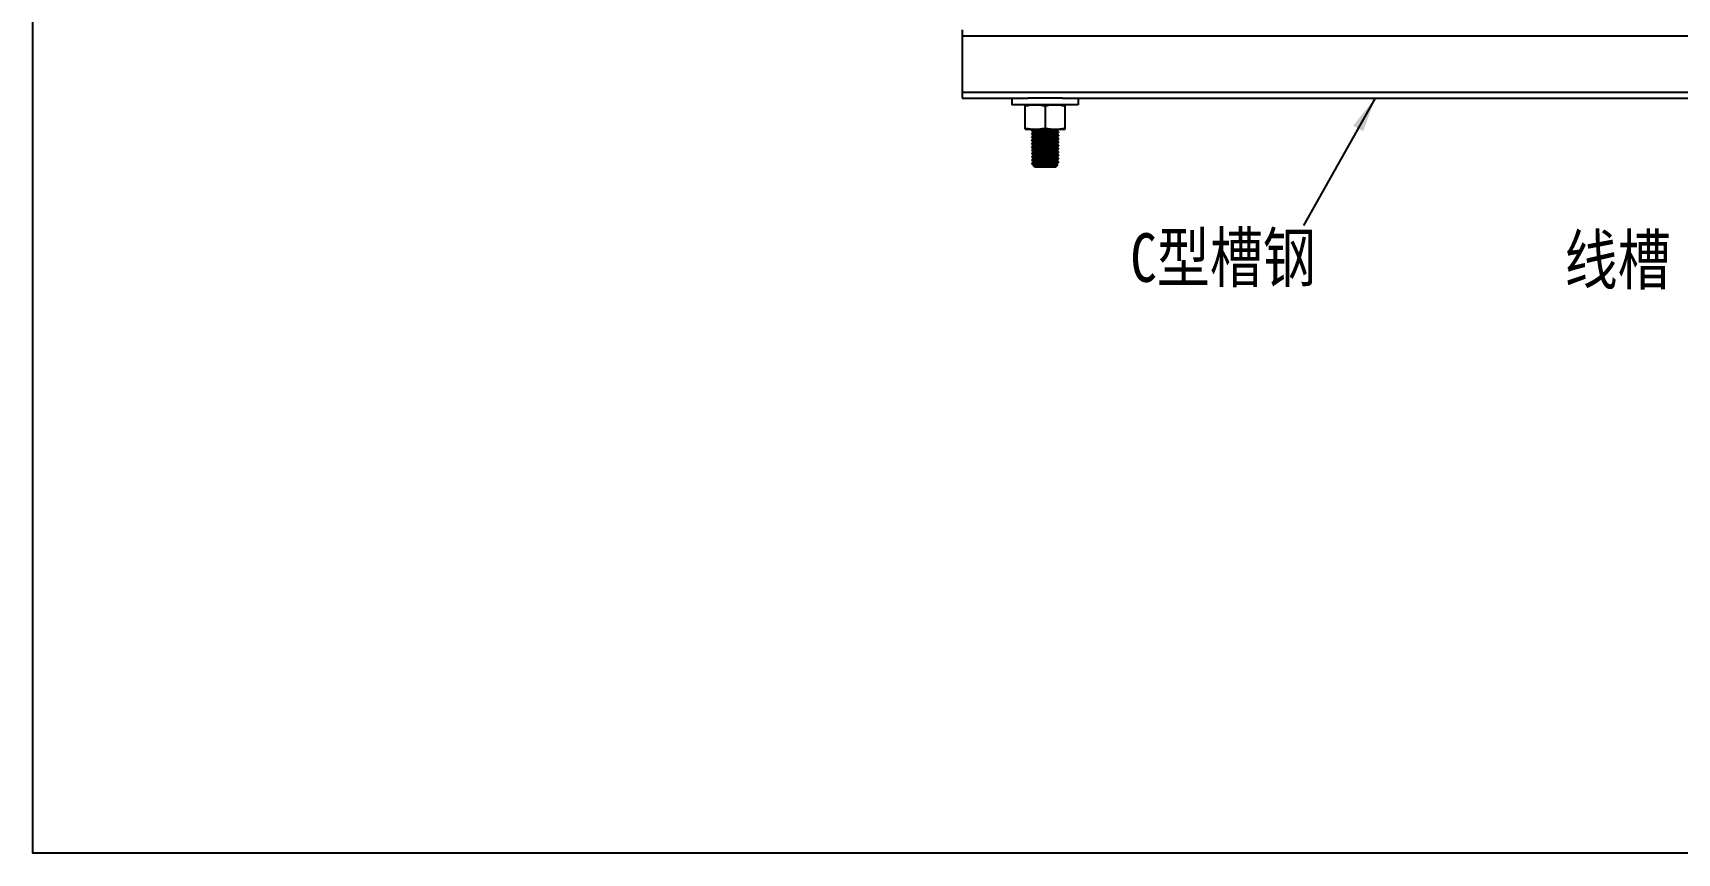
# Model space of a CAD drawing. Extents: x -1396510 to 1250330, y -1892470 to 1623980.
# Drawn here: x -1163304 to -1158589, y -65907 to -63555 of the extents above; entities that cross this region are included whole.
import ezdxf

# ---------------------------------------------------------------- set-up
doc = ezdxf.new("R2010")
doc.units = 0
doc.header["$LTSCALE"] = 1000
doc.header["$MEASUREMENT"] = 0
doc.styles.get("Standard").update_dxf_attribs({"font": 'gbenor.shx', "bigfont": 'gbcbig.shx'})
doc.dimstyles.get("Standard").update_dxf_attribs({"dimscale": 100, "dimtxt": 3.5, "dimasz": 1, "dimexe": 2.5, "dimexo": 3, "dimgap": 1.5, "dimtad": 1, "dimdec": 0, "dimzin": 0, "dimdsep": 46, "dimtxsty": 'Standard', "dimblk": 'ARCHTICK', "dimcen": 0.09, "dimadec": 0, "dimazin": 0, "dimtfac": 1, "dimtdec": 0, "dimtix": 1, "dimtmove": 2, "dimatfit": 3, "dimfxl": 0, "dimtolj": 1, "dimtzin": 0, "dimarcsym": 0})

# ---------------------------------------------------------------- blocks, each defined once
blk = doc.blocks.new('_ArchTick')
at = {"color": 0, "linetype": 'ByBlock', "const_width": 0.4}
blk.add_lwpolyline([(-0.5, -0.5), (0.5, 0.5)], dxfattribs=at)

msp = doc.modelspace()

# ---------------------------------------------------------------- linework, layer by layer
at = {"linetype": 'Continuous'}
for p, q in [((-1160639.8, -63546.5), (-1160639.8, -63741.6)), ((-1160639.8, -63563.1), (-1156356, -63563.1)), ((-1160639.8, -63725), (-1156356, -63725)), ((-1160639.8, -63741.6), (-1160451.7, -63741.6)), ((-1160497, -63741.6), (-1160497, -63760.7)), ((-1160351.8, -63741.6), (-1160451.7, -63741.6)), ((-1160351.8, -63741.6), (-1156643.9, -63741.6)), ((-1160306.6, -63741.6), (-1160306.6, -63760.7)), ((-1160306.6, -63760.7), (-1160497, -63760.7)), ((-1160458.9, -63831.1), (-1160458.9, -63760.7)), ((-1160401.8, -63763.9), (-1160401.8, -63827.9)), ((-1160344.6, -63831.1), (-1160344.6, -63760.7)), ((-1160458.9, -63831.1), (-1160344.6, -63831.1)), ((-1160434.6, -63831), (-1160439.8, -63834)), ((-1160439.8, -63834), (-1160439.8, -63834.1)), ((-1160439.8, -63834.1), (-1160439.8, -63835.3)), ((-1160439.8, -63835.4), (-1160439.8, -63835.3)), ((-1160439.8, -63835.4), (-1160434.6, -63838.4)), ((-1160434.6, -63840.5), (-1160439.8, -63843.5)), ((-1160434.7, -63838.3), (-1160434.7, -63840.6)), ((-1160368.9, -63833.6), (-1160364.6, -63831.1)), ((-1160363.8, -63838.7), (-1160368.9, -63835.8)), ((-1160368.9, -63843.1), (-1160363.8, -63840.1)), ((-1160368.8, -63835.9), (-1160368.8, -63833.5)), ((-1160363.8, -63838.7), (-1160363.7, -63838.9)), ((-1160363.8, -63840.1), (-1160363.7, -63840)), ((-1160363.7, -63838.9), (-1160363.7, -63840)), ((-1160439.8, -63843.5), (-1160439.8, -63843.6)), ((-1160439.8, -63843.6), (-1160439.8, -63844.8)), ((-1160439.8, -63844.9), (-1160439.8, -63844.8)), ((-1160439.8, -63844.9), (-1160434.6, -63847.9)), ((-1160434.6, -63850), (-1160439.8, -63853)), ((-1160439.8, -63853), (-1160439.8, -63853.1)), ((-1160439.8, -63853.1), (-1160439.8, -63854.3)), ((-1160439.8, -63854.4), (-1160439.8, -63854.3)), ((-1160439.8, -63854.4), (-1160434.6, -63857.4)), ((-1160434.6, -63859.6), (-1160439.8, -63862.5)), ((-1160439.8, -63862.5), (-1160439.8, -63862.6)), ((-1160439.8, -63862.6), (-1160439.8, -63863.8)), ((-1160439.8, -63863.9), (-1160439.8, -63863.8)), ((-1160439.8, -63863.9), (-1160434.6, -63866.9)), ((-1160434.6, -63869.1), (-1160439.8, -63872.1)), ((-1160439.8, -63872.1), (-1160439.8, -63872.2)), ((-1160439.8, -63872.2), (-1160439.8, -63873.4)), ((-1160439.8, -63873.5), (-1160439.8, -63873.4)), ((-1160439.8, -63873.5), (-1160434.6, -63876.5)), ((-1160434.6, -63878.6), (-1160439.8, -63881.6)), ((-1160439.8, -63881.6), (-1160439.8, -63881.7)), ((-1160439.8, -63881.7), (-1160439.8, -63882.9)), ((-1160439.8, -63883), (-1160439.8, -63882.9)), ((-1160439.8, -63883), (-1160434.6, -63886)), ((-1160434.6, -63888.1), (-1160439.8, -63891.1)), ((-1160434.7, -63847.8), (-1160434.7, -63850.2)), ((-1160434.7, -63853.5), (-1160434.4, -63853.5)), ((-1160434.7, -63857.3), (-1160434.7, -63859.7)), ((-1160434.7, -63866.8), (-1160434.7, -63869.2)), ((-1160434.7, -63876.3), (-1160434.7, -63878.7)), ((-1160434.7, -63885.9), (-1160434.7, -63888.2)), ((-1160434.4, -63869), (-1160434.6, -63869.1)), ((-1160368.9, -63843.1), (-1160369.1, -63843.2)), ((-1160368.9, -63881.2), (-1160369.1, -63881.3)), ((-1160363.8, -63848.3), (-1160368.9, -63845.3)), ((-1160368.9, -63852.7), (-1160363.8, -63849.7)), ((-1160363.8, -63857.8), (-1160368.9, -63854.8)), ((-1160368.9, -63862.2), (-1160363.8, -63859.2)), ((-1160363.8, -63867.3), (-1160368.9, -63864.3)), ((-1160368.9, -63871.7), (-1160363.8, -63868.7)), ((-1160363.8, -63876.8), (-1160368.9, -63873.8)), ((-1160368.9, -63881.2), (-1160363.8, -63878.2)), ((-1160363.8, -63886.3), (-1160368.9, -63883.4)), ((-1160368.9, -63890.7), (-1160363.8, -63887.7)), ((-1160368.8, -63845.4), (-1160368.8, -63843)), ((-1160368.8, -63854.9), (-1160368.8, -63852.5)), ((-1160368.8, -63864.4), (-1160368.8, -63862.1)), ((-1160368.8, -63874), (-1160368.8, -63871.6)), ((-1160368.8, -63883.5), (-1160368.8, -63881.1)), ((-1160363.8, -63848.3), (-1160363.7, -63848.4)), ((-1160363.8, -63849.7), (-1160363.7, -63849.6)), ((-1160363.8, -63857.8), (-1160363.7, -63857.9)), ((-1160363.8, -63859.2), (-1160363.7, -63859.1)), ((-1160363.8, -63867.3), (-1160363.7, -63867.4)), ((-1160363.8, -63868.7), (-1160363.7, -63868.6)), ((-1160363.8, -63876.8), (-1160363.7, -63876.9)), ((-1160363.8, -63878.2), (-1160363.7, -63878.1)), ((-1160363.8, -63886.3), (-1160363.7, -63886.4)), ((-1160363.8, -63887.7), (-1160363.7, -63887.6)), ((-1160363.7, -63848.4), (-1160363.7, -63849.6)), ((-1160363.7, -63857.9), (-1160363.7, -63859.1)), ((-1160363.7, -63867.4), (-1160363.7, -63868.6)), ((-1160363.7, -63876.9), (-1160363.7, -63878.1)), ((-1160363.7, -63886.4), (-1160363.7, -63887.6)), ((-1160439.8, -63891.1), (-1160439.8, -63891.2)), ((-1160439.8, -63891.2), (-1160439.8, -63892.4)), ((-1160439.8, -63892.5), (-1160439.8, -63892.4)), ((-1160439.8, -63892.5), (-1160434.6, -63895.5)), ((-1160434.6, -63897.6), (-1160439.8, -63900.6)), ((-1160439.8, -63900.6), (-1160439.8, -63900.7)), ((-1160439.8, -63900.7), (-1160439.8, -63901.9)), ((-1160439.8, -63902), (-1160439.8, -63901.9)), ((-1160439.8, -63902), (-1160434.6, -63905)), ((-1160434.6, -63907.2), (-1160439.8, -63910.1)), ((-1160439.8, -63910.1), (-1160439.8, -63910.2)), ((-1160439.8, -63910.2), (-1160439.8, -63911.4)), ((-1160439.8, -63911.5), (-1160439.8, -63911.4)), ((-1160439.8, -63911.5), (-1160434.6, -63914.5)), ((-1160434.6, -63916.7), (-1160439.8, -63919.7)), ((-1160439.8, -63919.7), (-1160439.8, -63919.8)), ((-1160439.8, -63919.8), (-1160439.8, -63921)), ((-1160439.8, -63921.1), (-1160439.8, -63921)), ((-1160439.8, -63921.1), (-1160434.6, -63924.1)), ((-1160434.6, -63926.2), (-1160439.8, -63929.2)), ((-1160439.8, -63929.3), (-1160439.8, -63929.2)), ((-1160439.8, -63929.3), (-1160439.8, -63930.5)), ((-1160439.8, -63930.6), (-1160439.8, -63930.5)), ((-1160439.8, -63930.6), (-1160434.6, -63933.6)), ((-1160434.3, -63935.9), (-1160434.8, -63936)), ((-1160434.7, -63891.6), (-1160434.4, -63891.6)), ((-1160434.7, -63895.4), (-1160434.7, -63897.8)), ((-1160434.7, -63904.9), (-1160434.7, -63907.3)), ((-1160434.7, -63914.4), (-1160434.7, -63916.8)), ((-1160434.7, -63923.9), (-1160434.7, -63926.3)), ((-1160434.7, -63933.5), (-1160434.7, -63935.8)), ((-1160434.4, -63907.1), (-1160434.6, -63907.2)), ((-1160372, -63939.9), (-1160365.3, -63933.1)), ((-1160368.9, -63919.3), (-1160369.1, -63919.4)), ((-1160363.8, -63895.9), (-1160368.9, -63892.9)), ((-1160368.9, -63900.3), (-1160363.8, -63897.3)), ((-1160363.8, -63905.4), (-1160368.9, -63902.4)), ((-1160368.9, -63909.8), (-1160363.8, -63906.8)), ((-1160363.8, -63914.9), (-1160368.9, -63911.9)), ((-1160368.9, -63919.3), (-1160363.8, -63916.3)), ((-1160363.8, -63924.4), (-1160368.9, -63921.4)), ((-1160368.9, -63928.8), (-1160363.8, -63925.8)), ((-1160365.3, -63933.1), (-1160368.9, -63931)), ((-1160368.8, -63893), (-1160368.8, -63890.6)), ((-1160368.8, -63902.5), (-1160368.8, -63900.1)), ((-1160368.8, -63912), (-1160368.8, -63909.7)), ((-1160368.8, -63921.6), (-1160368.8, -63919.2)), ((-1160368.8, -63931.1), (-1160368.8, -63928.7)), ((-1160365.3, -63933.1), (-1160365.3, -63933.1)), ((-1160364, -63924.7), (-1160363.9, -63924.7)), ((-1160363.8, -63895.9), (-1160363.7, -63896)), ((-1160363.8, -63897.3), (-1160363.7, -63897.2)), ((-1160363.8, -63905.4), (-1160363.7, -63905.5)), ((-1160363.8, -63906.8), (-1160363.7, -63906.7)), ((-1160363.8, -63914.9), (-1160363.7, -63915)), ((-1160363.8, -63916.3), (-1160363.7, -63916.2)), ((-1160363.7, -63924.5), (-1160363.8, -63924.4)), ((-1160363.7, -63925.7), (-1160363.8, -63925.8)), ((-1160363.7, -63896), (-1160363.7, -63897.2)), ((-1160363.7, -63905.5), (-1160363.7, -63906.7)), ((-1160363.7, -63915), (-1160363.7, -63916.2)), ((-1160363.7, -63924.5), (-1160363.7, -63925.7)), ((-1160431.5, -63939.9), (-1160435.2, -63936.1)), ((-1160435.2, -63936.1), (-1160435.2, -63936.1)), ((-1160372, -63939.9), (-1160431.5, -63939.9))]:
    msp.add_line(p, q, dxfattribs=at)
msp.add_lwpolyline([(-1153588.7, -56752.5), (-1153588.7, -65906.6), (-1163304.5, -65906.6), (-1163304.5, -56752.5)])
for centre, radius, start, end in [((-1160426.5, -63939.4), 105.2, 94.4523, 95.4224), ((-1160576.3, -59377.2), 4457.9, 272.2444, 272.4316), ((-1160377.3, -63731.7), 108.2, 274.4571, 275.3372), ((-1160373.7, -63762.5), 69, 275.3671, 275.9188), ((-1160426.5, -63967.2), 104.4, 94.4466, 95.4488), ((-1160426.5, -63977.5), 105.2, 94.4523, 95.4224), ((-1160426.3, -63951.4), 107.7, 94.4567, 95.35), ((-1160426.3, -63989.5), 107.7, 94.4567, 95.35), ((-1160432.9, -63854.8), 5.11, 103.4604, 104.3304), ((-1160432.9, -63892.9), 5.11, 103.4604, 104.3304), ((-1160369.9, -63841.1), 2.2, 287.9093, 289.044), ((-1160369.9, -63879.2), 2.2, 287.9093, 289.044), ((-1160377.2, -63742.7), 106.8, 274.4562, 275.3759), ((-1160377.5, -63748.4), 110.6, 274.4593, 275.2731), ((-1160377.3, -63760.6), 108, 274.4571, 275.3429), ((-1160377.3, -63769.8), 108.2, 274.4571, 275.3372), ((-1160377.2, -63780.8), 106.8, 274.4562, 275.3759), ((-1160426.5, -64005.2), 104.4, 94.4466, 95.4488), ((-1160426.5, -64015.5), 105.2, 94.4523, 95.4224), ((-1160426.3, -64027.6), 107.7, 94.4567, 95.35), ((-1160432.9, -63931), 5.11, 103.4604, 104.3304), ((-1160369.9, -63917.3), 2.2, 287.9093, 289.044), ((-1160379.4, -63792.6), 133.1, 274.4532, 274.7602), ((-1160379.1, -63797), 129.9, 274.4685, 274.8141), ((-1160377.5, -63786.5), 110.6, 274.4593, 275.2731), ((-1160377.3, -63798.6), 108, 274.4571, 275.3429), ((-1160377.3, -63807.9), 108.2, 274.4571, 275.3372)]:
    msp.add_arc(centre, radius, start, end, dxfattribs=at)
for points, knots in [([(-1160458.9, -63763.9), (-1160454.2, -63762.9), (-1160444.7, -63761.3), (-1160435.1, -63760.7), (-1160430.3, -63760.7)], [0, 0, 0, 0, 0.500766, 1, 1, 1, 1]), ([(-1160430.3, -63760.7), (-1160425.5, -63760.7), (-1160415.9, -63761.3), (-1160406.5, -63762.9), (-1160401.8, -63763.9)], [0, 0, 0, 0, 0.499234, 1, 1, 1, 1]), ([(-1160401.8, -63763.9), (-1160397.1, -63762.9), (-1160387.6, -63761.3), (-1160378, -63760.7), (-1160373.2, -63760.7)], [0, 0, 0, 0, 0.500766, 1, 1, 1, 1]), ([(-1160373.2, -63760.7), (-1160368.4, -63760.7), (-1160358.8, -63761.3), (-1160349.3, -63762.9), (-1160344.6, -63763.9)], [0, 0, 0, 0, 0.499234, 1, 1, 1, 1]), ([(-1160458.9, -63827.9), (-1160454.2, -63828.9), (-1160444.7, -63830.5), (-1160435.1, -63831.1), (-1160430.3, -63831.1)], [0, 0, 0, 0, 0.500766, 1, 1, 1, 1]), ([(-1160436.4, -63833.4), (-1160436.9, -63833.5), (-1160438, -63833.6), (-1160439.2, -63833.6), (-1160439.8, -63834)], [0, 0, 0, 0, 0.378482, 1, 1, 1, 1]), ([(-1160439.8, -63835.3), (-1160439.8, -63835.2), (-1160439.7, -63835.1), (-1160439.6, -63835.1), (-1160439.5, -63835.1)], [0, 0, 0, 0, 0.318595, 1, 1, 1, 1]), ([(-1160439.5, -63835.1), (-1160439.3, -63835), (-1160438.3, -63834.8), (-1160437.3, -63834.7), (-1160436.4, -63834.6)], [0, 0, 0, 0, 0.160696, 1, 1, 1, 1]), ([(-1160401.8, -63831.7), (-1160405.3, -63831.9), (-1160416.9, -63832.3), (-1160428.5, -63832.7), (-1160436.4, -63833.4)], [0, 0, 0, 0, 0.309919, 1, 1, 1, 1]), ([(-1160401.8, -63841.2), (-1160405.3, -63841.4), (-1160416.9, -63841.9), (-1160428.5, -63842.2), (-1160436.4, -63843)], [0, 0, 0, 0, 0.309586, 1, 1, 1, 1]), ([(-1160369.5, -63833.8), (-1160370.9, -63834.1), (-1160375.2, -63834.4), (-1160383, -63835), (-1160393.3, -63835.5), (-1160404.8, -63836), (-1160415.9, -63836.5), (-1160424.2, -63837), (-1160429.4, -63837.4), (-1160432.3, -63837.6), (-1160433.6, -63837.9), (-1160434.7, -63838), (-1160434.7, -63838.3)], [0, 0, 0, 0, 0.068576, 0.194029, 0.359725, 0.543506, 0.720761, 0.867753, 0.923531, 0.964877, 0.99049, 1, 1, 1, 1]), ([(-1160434.6, -63834.5), (-1160432.6, -63834.3), (-1160421.7, -63833.7), (-1160410.7, -63833.3), (-1160401.8, -63832.9)], [0, 0, 0, 0, 0.184493, 1, 1, 1, 1]), ([(-1160434.3, -63840.4), (-1160434.4, -63840.4), (-1160434.5, -63840.5), (-1160434.5, -63840.5), (-1160434.6, -63840.5)], [0, 0, 0, 0, 0.569522, 1, 1, 1, 1]), ([(-1160368.8, -63835.9), (-1160368.8, -63836.1), (-1160370, -63836.2), (-1160371.3, -63836.5), (-1160374.2, -63836.8), (-1160379.6, -63837.2), (-1160388.1, -63837.6), (-1160399.3, -63838.1), (-1160410.9, -63838.7), (-1160421.3, -63839.2), (-1160428.9, -63839.8), (-1160433, -63840), (-1160434.3, -63840.4)], [0, 0, 0, 0, 0.009703, 0.035887, 0.07813, 0.135078, 0.284815, 0.464601, 0.649729, 0.81476, 0.937049, 1, 1, 1, 1]), ([(-1160430.3, -63831.1), (-1160425.5, -63831.1), (-1160415.9, -63830.5), (-1160406.5, -63828.9), (-1160401.8, -63827.9)], [0, 0, 0, 0, 0.499234, 1, 1, 1, 1]), ([(-1160401.8, -63827.9), (-1160397.1, -63828.9), (-1160387.6, -63830.5), (-1160378, -63831.1), (-1160373.2, -63831.1)], [0, 0, 0, 0, 0.500766, 1, 1, 1, 1]), ([(-1160401.8, -63832.9), (-1160399.1, -63832.8), (-1160389.5, -63832.4), (-1160380, -63832), (-1160373.1, -63831.6)], [0, 0, 0, 0, 0.280726, 1, 1, 1, 1]), ([(-1160368.9, -63839.7), (-1160370.9, -63839.8), (-1160381.9, -63840.5), (-1160392.8, -63840.9), (-1160401.8, -63841.2)], [0, 0, 0, 0, 0.184553, 1, 1, 1, 1]), ([(-1160401.8, -63842.4), (-1160398.2, -63842.3), (-1160386.7, -63841.8), (-1160375.1, -63841.4), (-1160367.2, -63840.7)], [0, 0, 0, 0, 0.309073, 1, 1, 1, 1]), ([(-1160373.2, -63831.1), (-1160368.4, -63831.1), (-1160358.8, -63830.5), (-1160349.3, -63828.9), (-1160344.6, -63827.9)], [0, 0, 0, 0, 0.499234, 1, 1, 1, 1]), ([(-1160373.1, -63831.6), (-1160372.5, -63831.6), (-1160370.6, -63831.5), (-1160368.6, -63831.3), (-1160367.3, -63831.2)], [0, 0, 0, 0, 0.289844, 1, 1, 1, 1]), ([(-1160368.9, -63833.6), (-1160369, -63833.7), (-1160369.2, -63833.7), (-1160369.4, -63833.8), (-1160369.5, -63833.8)], [0, 0, 0, 0, 0.406881, 1, 1, 1, 1]), ([(-1160364.1, -63839.1), (-1160364.3, -63839.1), (-1160365.3, -63839.3), (-1160366.4, -63839.4), (-1160367.3, -63839.5)], [0, 0, 0, 0, 0.163341, 1, 1, 1, 1]), ([(-1160367.2, -63840.7), (-1160366.8, -63840.7), (-1160365.6, -63840.5), (-1160364.4, -63840.5), (-1160363.8, -63840.1)], [0, 0, 0, 0, 0.379133, 1, 1, 1, 1]), ([(-1160363.7, -63838.9), (-1160363.7, -63838.9), (-1160363.9, -63839), (-1160364, -63839.1), (-1160364.1, -63839.1)], [0, 0, 0, 0, 0.314295, 1, 1, 1, 1]), ([(-1160436.4, -63843), (-1160436.8, -63843), (-1160437.9, -63843.2), (-1160439.1, -63843.2), (-1160439.8, -63843.5)], [0, 0, 0, 0, 0.378727, 1, 1, 1, 1]), ([(-1160439.8, -63844.8), (-1160439.8, -63844.7), (-1160439.7, -63844.6), (-1160439.5, -63844.6), (-1160439.4, -63844.6)], [0, 0, 0, 0, 0.315177, 1, 1, 1, 1]), ([(-1160436.3, -63852.5), (-1160436.7, -63852.5), (-1160437.9, -63852.7), (-1160439.1, -63852.7), (-1160439.8, -63853)], [0, 0, 0, 0, 0.379378, 1, 1, 1, 1]), ([(-1160439.8, -63854.3), (-1160439.8, -63854.3), (-1160439.4, -63854), (-1160438.9, -63854), (-1160438.5, -63853.9)], [0, 0, 0, 0, 0.092798, 1, 1, 1, 1]), ([(-1160434.6, -63861.8), (-1160435.8, -63861.9), (-1160437.5, -63862.2), (-1160439.3, -63862.3), (-1160439.8, -63862.5)], [0, 0, 0, 0, 0.683777, 1, 1, 1, 1]), ([(-1160439.8, -63863.8), (-1160439.8, -63863.8), (-1160439.7, -63863.7), (-1160439.6, -63863.7), (-1160439.5, -63863.6)], [0, 0, 0, 0, 0.319044, 1, 1, 1, 1]), ([(-1160436.4, -63871.5), (-1160436.9, -63871.6), (-1160438, -63871.7), (-1160439.2, -63871.7), (-1160439.8, -63872.1)], [0, 0, 0, 0, 0.378482, 1, 1, 1, 1]), ([(-1160439.8, -63873.4), (-1160439.8, -63873.3), (-1160439.7, -63873.2), (-1160439.6, -63873.2), (-1160439.5, -63873.1)], [0, 0, 0, 0, 0.318595, 1, 1, 1, 1]), ([(-1160436.4, -63881), (-1160436.8, -63881.1), (-1160437.9, -63881.2), (-1160439.1, -63881.2), (-1160439.8, -63881.6)], [0, 0, 0, 0, 0.378727, 1, 1, 1, 1]), ([(-1160439.8, -63882.9), (-1160439.8, -63882.8), (-1160439.7, -63882.7), (-1160439.5, -63882.7), (-1160439.4, -63882.7)], [0, 0, 0, 0, 0.315177, 1, 1, 1, 1]), ([(-1160439.5, -63863.6), (-1160439.3, -63863.6), (-1160438.3, -63863.4), (-1160437.3, -63863.3), (-1160436.4, -63863.2)], [0, 0, 0, 0, 0.160861, 1, 1, 1, 1]), ([(-1160439.5, -63873.1), (-1160439.3, -63873.1), (-1160438.3, -63872.9), (-1160437.3, -63872.8), (-1160436.4, -63872.7)], [0, 0, 0, 0, 0.160696, 1, 1, 1, 1]), ([(-1160439.4, -63844.6), (-1160439.3, -63844.5), (-1160438.2, -63844.3), (-1160437.2, -63844.2), (-1160436.3, -63844.1)], [0, 0, 0, 0, 0.16229, 1, 1, 1, 1]), ([(-1160439.4, -63882.7), (-1160439.3, -63882.6), (-1160438.2, -63882.4), (-1160437.2, -63882.3), (-1160436.3, -63882.2)], [0, 0, 0, 0, 0.16229, 1, 1, 1, 1]), ([(-1160438.5, -63853.9), (-1160438.3, -63853.9), (-1160437, -63853.7), (-1160435.7, -63853.6), (-1160434.7, -63853.5)], [0, 0, 0, 0, 0.190958, 1, 1, 1, 1]), ([(-1160401.8, -63869.8), (-1160405.3, -63869.9), (-1160416.9, -63870.4), (-1160428.5, -63870.8), (-1160436.4, -63871.5)], [0, 0, 0, 0, 0.309919, 1, 1, 1, 1]), ([(-1160401.8, -63879.3), (-1160405.3, -63879.5), (-1160416.9, -63879.9), (-1160428.5, -63880.3), (-1160436.4, -63881)], [0, 0, 0, 0, 0.309586, 1, 1, 1, 1]), ([(-1160401.8, -63850.8), (-1160405.3, -63850.9), (-1160416.8, -63851.4), (-1160428.4, -63851.7), (-1160436.3, -63852.5)], [0, 0, 0, 0, 0.308784, 1, 1, 1, 1]), ([(-1160369.2, -63843.2), (-1160370.4, -63843.6), (-1160374.5, -63843.9), (-1160382, -63844.5), (-1160392.4, -63845), (-1160404, -63845.5), (-1160415.3, -63846), (-1160423.9, -63846.5), (-1160429.2, -63846.9), (-1160432.2, -63847.1), (-1160433.6, -63847.4), (-1160434.7, -63847.6), (-1160434.7, -63847.8)], [0, 0, 0, 0, 0.061098, 0.182334, 0.347135, 0.532706, 0.713328, 0.863975, 0.921317, 0.963856, 0.990226, 1, 1, 1, 1]), ([(-1160370.8, -63853.1), (-1160375.6, -63853.7), (-1160384.1, -63854), (-1160396.3, -63854.7), (-1160407.3, -63855.2), (-1160417.6, -63855.7), (-1160425.2, -63856.1), (-1160429.9, -63856.5), (-1160432.5, -63856.7), (-1160433.7, -63857), (-1160434.7, -63857.1), (-1160434.7, -63857.3)], [0, 0, 0, 0, 0.226556, 0.394464, 0.573122, 0.741029, 0.877994, 0.929534, 0.967621, 0.99116, 1, 1, 1, 1]), ([(-1160370, -63862.5), (-1160374.5, -63863.2), (-1160382.7, -63863.4), (-1160394.8, -63864.1), (-1160406, -63864.6), (-1160416.7, -63865.1), (-1160424.7, -63865.6), (-1160429.7, -63866), (-1160432.4, -63866.2), (-1160433.7, -63866.5), (-1160434.7, -63866.6), (-1160434.7, -63866.8)], [0, 0, 0, 0, 0.210773, 0.377666, 0.558838, 0.731273, 0.873076, 0.926648, 0.966309, 0.990838, 1, 1, 1, 1]), ([(-1160369.5, -63871.9), (-1160370.9, -63872.2), (-1160375.2, -63872.5), (-1160383, -63873.1), (-1160393.3, -63873.6), (-1160404.8, -63874.1), (-1160415.9, -63874.6), (-1160424.2, -63875.1), (-1160429.4, -63875.5), (-1160432.3, -63875.7), (-1160433.6, -63876), (-1160434.7, -63876.1), (-1160434.7, -63876.3)], [0, 0, 0, 0, 0.068576, 0.194029, 0.359725, 0.543506, 0.720761, 0.867753, 0.923531, 0.964877, 0.99049, 1, 1, 1, 1]), ([(-1160369.2, -63881.3), (-1160370.4, -63881.7), (-1160374.5, -63881.9), (-1160382, -63882.6), (-1160392.4, -63883), (-1160404, -63883.6), (-1160415.3, -63884.1), (-1160423.9, -63884.6), (-1160429.2, -63885), (-1160432.2, -63885.2), (-1160433.6, -63885.5), (-1160434.7, -63885.6), (-1160434.7, -63885.9)], [0, 0, 0, 0, 0.061098, 0.182334, 0.347135, 0.532706, 0.713328, 0.863975, 0.921317, 0.963856, 0.990226, 1, 1, 1, 1]), ([(-1160434.6, -63844), (-1160432.6, -63843.8), (-1160421.7, -63843.2), (-1160410.7, -63842.8), (-1160401.8, -63842.4)], [0, 0, 0, 0, 0.184541, 1, 1, 1, 1]), ([(-1160434.2, -63849.9), (-1160434.2, -63849.9), (-1160434.4, -63849.9), (-1160434.5, -63850), (-1160434.6, -63850)], [0, 0, 0, 0, 0.585672, 1, 1, 1, 1]), ([(-1160433.1, -63859.2), (-1160433.3, -63859.2), (-1160433.8, -63859.3), (-1160434.3, -63859.4), (-1160434.6, -63859.6)], [0, 0, 0, 0, 0.353551, 1, 1, 1, 1]), ([(-1160401.8, -63860.3), (-1160405, -63860.4), (-1160416, -63860.9), (-1160426.9, -63861.2), (-1160434.6, -63861.8)], [0, 0, 0, 0, 0.297814, 1, 1, 1, 1]), ([(-1160434.6, -63863), (-1160432.6, -63862.9), (-1160421.7, -63862.2), (-1160410.7, -63861.8), (-1160401.8, -63861.5)], [0, 0, 0, 0, 0.184504, 1, 1, 1, 1]), ([(-1160434.6, -63872.6), (-1160432.6, -63872.4), (-1160421.7, -63871.7), (-1160410.7, -63871.3), (-1160401.8, -63871)], [0, 0, 0, 0, 0.184493, 1, 1, 1, 1]), ([(-1160434.3, -63878.5), (-1160434.4, -63878.5), (-1160434.5, -63878.5), (-1160434.5, -63878.6), (-1160434.6, -63878.6)], [0, 0, 0, 0, 0.569522, 1, 1, 1, 1]), ([(-1160434.6, -63882.1), (-1160432.6, -63881.9), (-1160421.7, -63881.3), (-1160410.7, -63880.9), (-1160401.8, -63880.5)], [0, 0, 0, 0, 0.184541, 1, 1, 1, 1]), ([(-1160434.2, -63888), (-1160434.2, -63888), (-1160434.4, -63888), (-1160434.5, -63888.1), (-1160434.6, -63888.1)], [0, 0, 0, 0, 0.585672, 1, 1, 1, 1]), ([(-1160434.4, -63853.5), (-1160432.4, -63853.3), (-1160421.5, -63852.7), (-1160410.6, -63852.3), (-1160401.8, -63851.9)], [0, 0, 0, 0, 0.186017, 1, 1, 1, 1]), ([(-1160432.2, -63868.6), (-1160432.5, -63868.6), (-1160433.2, -63868.7), (-1160434, -63868.8), (-1160434.4, -63869)], [0, 0, 0, 0, 0.341642, 1, 1, 1, 1]), ([(-1160368.8, -63874), (-1160368.8, -63874.2), (-1160370, -63874.3), (-1160371.3, -63874.6), (-1160374.2, -63874.8), (-1160379.6, -63875.2), (-1160388.1, -63875.7), (-1160399.3, -63876.2), (-1160410.9, -63876.8), (-1160421.3, -63877.2), (-1160428.9, -63877.8), (-1160433, -63878.1), (-1160434.3, -63878.5)], [0, 0, 0, 0, 0.009703, 0.035887, 0.07813, 0.135078, 0.284815, 0.464601, 0.649729, 0.81476, 0.937049, 1, 1, 1, 1]), ([(-1160368.8, -63845.4), (-1160368.8, -63845.6), (-1160369.9, -63845.7), (-1160371.3, -63846), (-1160374.1, -63846.3), (-1160379.3, -63846.7), (-1160387.7, -63847.1), (-1160398.7, -63847.6), (-1160410.2, -63848.2), (-1160420.6, -63848.7), (-1160428.4, -63849.2), (-1160432.6, -63849.5), (-1160434.1, -63849.9)], [0, 0, 0, 0, 0.009517, 0.035128, 0.076492, 0.132277, 0.279305, 0.456588, 0.640385, 0.806077, 0.931494, 1, 1, 1, 1]), ([(-1160368.8, -63883.5), (-1160368.8, -63883.7), (-1160369.9, -63883.8), (-1160371.3, -63884.1), (-1160374.1, -63884.3), (-1160379.3, -63884.8), (-1160387.7, -63885.2), (-1160398.7, -63885.7), (-1160410.2, -63886.2), (-1160420.6, -63886.7), (-1160428.4, -63887.3), (-1160432.6, -63887.6), (-1160434.1, -63887.9)], [0, 0, 0, 0, 0.009517, 0.035128, 0.076492, 0.132277, 0.279305, 0.456588, 0.640385, 0.806077, 0.931494, 1, 1, 1, 1]), ([(-1160368.9, -63855), (-1160369, -63855.2), (-1160370, -63855.3), (-1160371.6, -63855.6), (-1160374.2, -63855.8), (-1160379.2, -63856.2), (-1160387, -63856.6), (-1160397.5, -63857.1), (-1160408.5, -63857.6), (-1160420.4, -63858.2), (-1160428.6, -63858.5), (-1160433.1, -63859.2)], [0, 0, 0, 0, 0.011937, 0.038615, 0.07957, 0.133598, 0.274096, 0.443272, 0.620779, 0.785256, 1, 1, 1, 1]), ([(-1160368.8, -63864.4), (-1160368.8, -63864.6), (-1160369.8, -63864.8), (-1160371, -63865), (-1160373.5, -63865.2), (-1160378.1, -63865.6), (-1160385.6, -63866), (-1160395.7, -63866.5), (-1160406.5, -63867), (-1160418.8, -63867.6), (-1160427.3, -63868), (-1160432.2, -63868.6)], [0, 0, 0, 0, 0.008683, 0.031763, 0.069103, 0.119686, 0.254361, 0.420111, 0.597552, 0.765912, 1, 1, 1, 1]), ([(-1160368.9, -63849.2), (-1160370.9, -63849.3), (-1160381.9, -63850), (-1160392.8, -63850.4), (-1160401.8, -63850.8)], [0, 0, 0, 0, 0.184509, 1, 1, 1, 1]), ([(-1160401.8, -63851.9), (-1160398.2, -63851.8), (-1160386.8, -63851.3), (-1160375.3, -63851), (-1160367.4, -63850.2)], [0, 0, 0, 0, 0.307895, 1, 1, 1, 1]), ([(-1160368.9, -63858.7), (-1160370.9, -63858.9), (-1160381.9, -63859.5), (-1160392.8, -63859.9), (-1160401.8, -63860.3)], [0, 0, 0, 0, 0.184619, 1, 1, 1, 1]), ([(-1160401.8, -63861.5), (-1160398.2, -63861.3), (-1160386.7, -63860.8), (-1160375.2, -63860.5), (-1160367.2, -63859.7)], [0, 0, 0, 0, 0.308711, 1, 1, 1, 1]), ([(-1160368.9, -63868.2), (-1160370.9, -63868.4), (-1160381.9, -63869), (-1160392.8, -63869.4), (-1160401.8, -63869.8)], [0, 0, 0, 0, 0.184538, 1, 1, 1, 1]), ([(-1160401.8, -63871), (-1160398.2, -63870.8), (-1160386.7, -63870.3), (-1160375.2, -63870), (-1160367.3, -63869.3)], [0, 0, 0, 0, 0.308641, 1, 1, 1, 1]), ([(-1160368.9, -63877.7), (-1160370.9, -63877.9), (-1160381.9, -63878.6), (-1160392.8, -63879), (-1160401.8, -63879.3)], [0, 0, 0, 0, 0.184553, 1, 1, 1, 1]), ([(-1160401.8, -63880.5), (-1160398.2, -63880.4), (-1160386.7, -63879.9), (-1160375.1, -63879.5), (-1160367.2, -63878.8)], [0, 0, 0, 0, 0.309073, 1, 1, 1, 1]), ([(-1160368.9, -63887.3), (-1160370.9, -63887.4), (-1160381.9, -63888.1), (-1160392.8, -63888.5), (-1160401.8, -63888.8)], [0, 0, 0, 0, 0.184509, 1, 1, 1, 1]), ([(-1160401.8, -63890), (-1160398.2, -63889.9), (-1160386.8, -63889.4), (-1160375.3, -63889), (-1160367.4, -63888.3)], [0, 0, 0, 0, 0.307895, 1, 1, 1, 1]), ([(-1160368.9, -63852.7), (-1160369, -63852.7), (-1160369.6, -63852.9), (-1160370.3, -63853), (-1160370.8, -63853.1)], [0, 0, 0, 0, 0.140461, 1, 1, 1, 1]), ([(-1160368.9, -63862.2), (-1160369.1, -63862.2), (-1160369.4, -63862.4), (-1160369.8, -63862.4), (-1160370, -63862.5)], [0, 0, 0, 0, 0.374139, 1, 1, 1, 1]), ([(-1160368.9, -63871.7), (-1160369, -63871.7), (-1160369.2, -63871.8), (-1160369.4, -63871.8), (-1160369.5, -63871.9)], [0, 0, 0, 0, 0.406881, 1, 1, 1, 1]), ([(-1160368.8, -63854.9), (-1160368.8, -63854.9), (-1160368.8, -63854.9), (-1160368.9, -63855), (-1160368.9, -63855)], [0, 0, 0, 0, 0.463467, 1, 1, 1, 1]), ([(-1160367.4, -63850.2), (-1160366.9, -63850.2), (-1160365.7, -63850), (-1160364.4, -63850), (-1160363.8, -63849.7)], [0, 0, 0, 0, 0.380051, 1, 1, 1, 1]), ([(-1160364.1, -63858.1), (-1160364.3, -63858.2), (-1160365.4, -63858.4), (-1160366.5, -63858.5), (-1160367.4, -63858.6)], [0, 0, 0, 0, 0.163149, 1, 1, 1, 1]), ([(-1160367.4, -63888.3), (-1160366.9, -63888.3), (-1160365.7, -63888.1), (-1160364.4, -63888.1), (-1160363.8, -63887.7)], [0, 0, 0, 0, 0.380051, 1, 1, 1, 1]), ([(-1160367.3, -63869.3), (-1160366.8, -63869.2), (-1160365.7, -63869.1), (-1160364.4, -63869.1), (-1160363.8, -63868.7)], [0, 0, 0, 0, 0.379512, 1, 1, 1, 1]), ([(-1160364.1, -63877.2), (-1160364.3, -63877.2), (-1160365.3, -63877.4), (-1160366.4, -63877.5), (-1160367.3, -63877.6)], [0, 0, 0, 0, 0.163341, 1, 1, 1, 1]), ([(-1160364.1, -63848.6), (-1160364.2, -63848.6), (-1160365.3, -63848.8), (-1160366.3, -63848.9), (-1160367.2, -63849)], [0, 0, 0, 0, 0.159053, 1, 1, 1, 1]), ([(-1160367.2, -63859.7), (-1160366.8, -63859.7), (-1160365.7, -63859.5), (-1160364.4, -63859.5), (-1160363.8, -63859.2)], [0, 0, 0, 0, 0.379419, 1, 1, 1, 1]), ([(-1160364.1, -63867.6), (-1160364.2, -63867.7), (-1160365.3, -63867.9), (-1160366.4, -63868), (-1160367.2, -63868.1)], [0, 0, 0, 0, 0.159502, 1, 1, 1, 1]), ([(-1160367.2, -63878.8), (-1160366.8, -63878.7), (-1160365.6, -63878.6), (-1160364.4, -63878.6), (-1160363.8, -63878.2)], [0, 0, 0, 0, 0.379133, 1, 1, 1, 1]), ([(-1160364.1, -63886.7), (-1160364.2, -63886.7), (-1160365.3, -63886.9), (-1160366.3, -63887), (-1160367.2, -63887.1)], [0, 0, 0, 0, 0.159053, 1, 1, 1, 1]), ([(-1160363.7, -63848.4), (-1160363.7, -63848.4), (-1160363.8, -63848.5), (-1160364, -63848.6), (-1160364.1, -63848.6)], [0, 0, 0, 0, 0.319254, 1, 1, 1, 1]), ([(-1160363.7, -63857.9), (-1160363.7, -63857.9), (-1160363.9, -63858.1), (-1160364, -63858.1), (-1160364.1, -63858.1)], [0, 0, 0, 0, 0.312916, 1, 1, 1, 1]), ([(-1160363.7, -63867.4), (-1160363.7, -63867.5), (-1160363.8, -63867.6), (-1160364, -63867.6), (-1160364.1, -63867.6)], [0, 0, 0, 0, 0.318137, 1, 1, 1, 1]), ([(-1160363.7, -63876.9), (-1160363.7, -63877), (-1160363.9, -63877.1), (-1160364, -63877.1), (-1160364.1, -63877.2)], [0, 0, 0, 0, 0.314295, 1, 1, 1, 1]), ([(-1160363.7, -63886.4), (-1160363.7, -63886.5), (-1160363.8, -63886.6), (-1160364, -63886.6), (-1160364.1, -63886.7)], [0, 0, 0, 0, 0.319254, 1, 1, 1, 1]), ([(-1160436.3, -63890.5), (-1160436.7, -63890.6), (-1160437.9, -63890.8), (-1160439.1, -63890.7), (-1160439.8, -63891.1)], [0, 0, 0, 0, 0.379378, 1, 1, 1, 1]), ([(-1160439.8, -63892.4), (-1160439.8, -63892.4), (-1160439.4, -63892), (-1160438.9, -63892.1), (-1160438.5, -63892)], [0, 0, 0, 0, 0.092798, 1, 1, 1, 1]), ([(-1160434.6, -63899.9), (-1160435.8, -63900), (-1160437.5, -63900.2), (-1160439.3, -63900.3), (-1160439.8, -63900.6)], [0, 0, 0, 0, 0.683777, 1, 1, 1, 1]), ([(-1160439.8, -63901.9), (-1160439.8, -63901.9), (-1160439.7, -63901.8), (-1160439.6, -63901.7), (-1160439.5, -63901.7)], [0, 0, 0, 0, 0.319044, 1, 1, 1, 1]), ([(-1160436.4, -63909.6), (-1160436.9, -63909.6), (-1160438, -63909.8), (-1160439.2, -63909.8), (-1160439.8, -63910.1)], [0, 0, 0, 0, 0.378482, 1, 1, 1, 1]), ([(-1160439.8, -63911.4), (-1160439.8, -63911.4), (-1160439.7, -63911.3), (-1160439.6, -63911.2), (-1160439.5, -63911.2)], [0, 0, 0, 0, 0.318595, 1, 1, 1, 1]), ([(-1160436.4, -63919.1), (-1160436.8, -63919.2), (-1160437.9, -63919.3), (-1160439.1, -63919.3), (-1160439.8, -63919.7)], [0, 0, 0, 0, 0.378727, 1, 1, 1, 1]), ([(-1160439.8, -63921), (-1160439.8, -63920.9), (-1160439.7, -63920.8), (-1160439.5, -63920.8), (-1160439.4, -63920.7)], [0, 0, 0, 0, 0.315177, 1, 1, 1, 1]), ([(-1160439.8, -63929.2), (-1160439.7, -63929.1), (-1160439.2, -63929), (-1160438.8, -63928.9), (-1160438.4, -63928.9)], [0, 0, 0, 0, 0.144741, 1, 1, 1, 1]), ([(-1160438.2, -63930), (-1160438.6, -63930.1), (-1160439, -63930.2), (-1160439.8, -63930.3), (-1160439.8, -63930.5)], [0, 0, 0, 0, 0.726573, 1, 1, 1, 1]), ([(-1160439.5, -63901.7), (-1160439.3, -63901.7), (-1160438.3, -63901.5), (-1160437.3, -63901.4), (-1160436.4, -63901.3)], [0, 0, 0, 0, 0.160861, 1, 1, 1, 1]), ([(-1160439.5, -63911.2), (-1160439.3, -63911.2), (-1160438.3, -63911), (-1160437.3, -63910.9), (-1160436.4, -63910.8)], [0, 0, 0, 0, 0.160696, 1, 1, 1, 1]), ([(-1160439.4, -63920.7), (-1160439.3, -63920.7), (-1160438.2, -63920.5), (-1160437.2, -63920.4), (-1160436.3, -63920.3)], [0, 0, 0, 0, 0.16229, 1, 1, 1, 1]), ([(-1160438.5, -63892), (-1160438.3, -63892), (-1160437, -63891.8), (-1160435.7, -63891.7), (-1160434.7, -63891.6)], [0, 0, 0, 0, 0.190958, 1, 1, 1, 1]), ([(-1160438.4, -63928.9), (-1160438.1, -63928.8), (-1160436.5, -63928.6), (-1160435, -63928.5), (-1160433.7, -63928.4)], [0, 0, 0, 0, 0.189241, 1, 1, 1, 1]), ([(-1160433.4, -63929.6), (-1160433.9, -63929.6), (-1160435.5, -63929.7), (-1160437.1, -63929.9), (-1160438.2, -63930)], [0, 0, 0, 0, 0.307232, 1, 1, 1, 1]), ([(-1160401.8, -63907.9), (-1160405.3, -63908), (-1160416.9, -63908.5), (-1160428.5, -63908.8), (-1160436.4, -63909.6)], [0, 0, 0, 0, 0.309919, 1, 1, 1, 1]), ([(-1160401.8, -63917.4), (-1160405.3, -63917.5), (-1160416.9, -63918), (-1160428.5, -63918.4), (-1160436.4, -63919.1)], [0, 0, 0, 0, 0.309586, 1, 1, 1, 1]), ([(-1160401.8, -63888.8), (-1160405.3, -63889), (-1160416.8, -63889.5), (-1160428.4, -63889.8), (-1160436.3, -63890.5)], [0, 0, 0, 0, 0.308784, 1, 1, 1, 1]), ([(-1160370.8, -63891.1), (-1160375.6, -63891.8), (-1160384.1, -63892.1), (-1160396.3, -63892.8), (-1160407.3, -63893.2), (-1160417.6, -63893.7), (-1160425.2, -63894.2), (-1160429.9, -63894.5), (-1160432.5, -63894.8), (-1160433.7, -63895), (-1160434.7, -63895.2), (-1160434.7, -63895.4)], [0, 0, 0, 0, 0.226556, 0.394464, 0.573122, 0.741029, 0.877994, 0.929534, 0.967621, 0.99116, 1, 1, 1, 1]), ([(-1160370, -63900.5), (-1160374.5, -63901.3), (-1160382.7, -63901.5), (-1160394.8, -63902.2), (-1160406, -63902.7), (-1160416.7, -63903.2), (-1160424.7, -63903.6), (-1160429.7, -63904), (-1160432.4, -63904.3), (-1160433.7, -63904.6), (-1160434.7, -63904.7), (-1160434.7, -63904.9)], [0, 0, 0, 0, 0.210773, 0.377666, 0.558838, 0.731273, 0.873076, 0.926648, 0.966309, 0.990838, 1, 1, 1, 1]), ([(-1160369.5, -63909.9), (-1160370.9, -63910.3), (-1160375.2, -63910.6), (-1160383, -63911.2), (-1160393.3, -63911.6), (-1160404.8, -63912.2), (-1160415.9, -63912.7), (-1160424.2, -63913.1), (-1160429.4, -63913.5), (-1160432.3, -63913.8), (-1160433.6, -63914.1), (-1160434.7, -63914.2), (-1160434.7, -63914.4)], [0, 0, 0, 0, 0.068576, 0.194029, 0.359725, 0.543506, 0.720761, 0.867753, 0.923531, 0.964877, 0.99049, 1, 1, 1, 1]), ([(-1160369.2, -63919.4), (-1160370.4, -63919.8), (-1160374.5, -63920), (-1160382, -63920.6), (-1160392.4, -63921.1), (-1160404, -63921.7), (-1160415.3, -63922.2), (-1160423.9, -63922.6), (-1160429.2, -63923.1), (-1160432.2, -63923.3), (-1160433.6, -63923.6), (-1160434.7, -63923.7), (-1160434.7, -63923.9)], [0, 0, 0, 0, 0.061098, 0.182334, 0.347135, 0.532706, 0.713328, 0.863975, 0.921317, 0.963856, 0.990226, 1, 1, 1, 1]), ([(-1160370.8, -63929.2), (-1160375.6, -63929.9), (-1160384.1, -63930.2), (-1160396.3, -63930.8), (-1160407.3, -63931.3), (-1160417.6, -63931.8), (-1160425.2, -63932.2), (-1160429.9, -63932.6), (-1160432.5, -63932.8), (-1160433.7, -63933.1), (-1160434.7, -63933.3), (-1160434.7, -63933.5)], [0, 0, 0, 0, 0.226556, 0.394464, 0.573122, 0.741029, 0.877994, 0.929534, 0.967621, 0.99116, 1, 1, 1, 1]), ([(-1160433.1, -63897.3), (-1160433.3, -63897.3), (-1160433.8, -63897.4), (-1160434.3, -63897.5), (-1160434.6, -63897.6)], [0, 0, 0, 0, 0.353551, 1, 1, 1, 1]), ([(-1160401.8, -63898.3), (-1160405, -63898.5), (-1160416, -63898.9), (-1160426.9, -63899.3), (-1160434.6, -63899.9)], [0, 0, 0, 0, 0.297814, 1, 1, 1, 1]), ([(-1160434.6, -63901.1), (-1160432.6, -63901), (-1160421.7, -63900.3), (-1160410.7, -63899.9), (-1160401.8, -63899.5)], [0, 0, 0, 0, 0.184504, 1, 1, 1, 1]), ([(-1160434.6, -63910.6), (-1160432.6, -63910.5), (-1160421.7, -63909.8), (-1160410.7, -63909.4), (-1160401.8, -63909.1)], [0, 0, 0, 0, 0.184493, 1, 1, 1, 1]), ([(-1160434.3, -63916.6), (-1160434.4, -63916.6), (-1160434.5, -63916.6), (-1160434.5, -63916.6), (-1160434.6, -63916.7)], [0, 0, 0, 0, 0.569522, 1, 1, 1, 1]), ([(-1160434.6, -63920.2), (-1160432.6, -63920), (-1160421.7, -63919.3), (-1160410.7, -63918.9), (-1160401.8, -63918.6)], [0, 0, 0, 0, 0.184541, 1, 1, 1, 1]), ([(-1160434.2, -63926), (-1160434.2, -63926.1), (-1160434.4, -63926.1), (-1160434.5, -63926.2), (-1160434.6, -63926.2)], [0, 0, 0, 0, 0.585672, 1, 1, 1, 1]), ([(-1160433.1, -63935.4), (-1160433.3, -63935.4), (-1160433.8, -63935.5), (-1160434.3, -63935.5), (-1160434.6, -63935.7)], [0, 0, 0, 0, 0.353551, 1, 1, 1, 1]), ([(-1160434.4, -63891.6), (-1160432.4, -63891.4), (-1160421.5, -63890.8), (-1160410.6, -63890.4), (-1160401.8, -63890)], [0, 0, 0, 0, 0.186017, 1, 1, 1, 1]), ([(-1160432.2, -63906.7), (-1160432.5, -63906.7), (-1160433.2, -63906.8), (-1160434, -63906.9), (-1160434.4, -63907.1)], [0, 0, 0, 0, 0.341642, 1, 1, 1, 1]), ([(-1160368.8, -63912), (-1160368.8, -63912.2), (-1160370, -63912.4), (-1160371.3, -63912.7), (-1160374.2, -63912.9), (-1160379.6, -63913.3), (-1160388.1, -63913.8), (-1160399.3, -63914.3), (-1160410.9, -63914.8), (-1160421.3, -63915.3), (-1160428.9, -63915.9), (-1160433, -63916.2), (-1160434.3, -63916.6)], [0, 0, 0, 0, 0.009703, 0.035887, 0.07813, 0.135078, 0.284815, 0.464601, 0.649729, 0.81476, 0.937049, 1, 1, 1, 1]), ([(-1160401.8, -63934.6), (-1160408.7, -63934.8), (-1160419.5, -63935.2), (-1160430.4, -63935.4), (-1160434.3, -63935.9)], [0, 0, 0, 0, 0.636179, 1, 1, 1, 1]), ([(-1160368.8, -63921.6), (-1160368.8, -63921.8), (-1160369.9, -63921.9), (-1160371.3, -63922.2), (-1160374.1, -63922.4), (-1160379.3, -63922.8), (-1160387.7, -63923.3), (-1160398.7, -63923.8), (-1160410.2, -63924.3), (-1160420.6, -63924.8), (-1160428.4, -63925.4), (-1160432.6, -63925.7), (-1160434.1, -63926)], [0, 0, 0, 0, 0.009517, 0.035128, 0.076492, 0.132277, 0.279305, 0.456588, 0.640385, 0.806077, 0.931494, 1, 1, 1, 1]), ([(-1160433.7, -63928.4), (-1160429, -63928.1), (-1160407.4, -63927), (-1160385.8, -63926.6), (-1160369, -63925.3)], [0, 0, 0, 0, 0.218132, 1, 1, 1, 1]), ([(-1160369, -63926.5), (-1160373.4, -63926.9), (-1160394.9, -63927.9), (-1160416.5, -63928.4), (-1160433.4, -63929.6)], [0, 0, 0, 0, 0.208808, 1, 1, 1, 1]), ([(-1160368.9, -63893.1), (-1160369, -63893.2), (-1160370, -63893.4), (-1160371.6, -63893.7), (-1160374.2, -63893.9), (-1160379.2, -63894.3), (-1160387, -63894.7), (-1160397.5, -63895.2), (-1160408.5, -63895.7), (-1160420.4, -63896.3), (-1160428.6, -63896.6), (-1160433.1, -63897.3)], [0, 0, 0, 0, 0.011937, 0.038615, 0.07957, 0.133598, 0.274096, 0.443272, 0.620779, 0.785256, 1, 1, 1, 1]), ([(-1160368.9, -63931.1), (-1160369, -63931.3), (-1160370, -63931.4), (-1160371.6, -63931.7), (-1160374.2, -63931.9), (-1160379.2, -63932.3), (-1160387, -63932.8), (-1160397.5, -63933.3), (-1160408.5, -63933.7), (-1160420.4, -63934.4), (-1160428.6, -63934.7), (-1160433.1, -63935.4)], [0, 0, 0, 0, 0.011937, 0.038615, 0.07957, 0.133598, 0.274096, 0.443272, 0.620779, 0.785256, 1, 1, 1, 1]), ([(-1160368.8, -63902.5), (-1160368.8, -63902.7), (-1160369.8, -63902.8), (-1160371, -63903.1), (-1160373.5, -63903.3), (-1160378.1, -63903.7), (-1160385.6, -63904.1), (-1160395.7, -63904.6), (-1160406.5, -63905.1), (-1160418.8, -63905.7), (-1160427.3, -63906.1), (-1160432.2, -63906.7)], [0, 0, 0, 0, 0.008683, 0.031763, 0.069103, 0.119686, 0.254361, 0.420111, 0.597552, 0.765912, 1, 1, 1, 1]), ([(-1160368.9, -63896.8), (-1160370.9, -63896.9), (-1160381.9, -63897.6), (-1160392.8, -63898), (-1160401.8, -63898.3)], [0, 0, 0, 0, 0.184619, 1, 1, 1, 1]), ([(-1160401.8, -63899.5), (-1160398.2, -63899.4), (-1160386.7, -63898.9), (-1160375.2, -63898.6), (-1160367.2, -63897.8)], [0, 0, 0, 0, 0.308711, 1, 1, 1, 1]), ([(-1160368.9, -63906.3), (-1160370.9, -63906.4), (-1160381.9, -63907.1), (-1160392.8, -63907.5), (-1160401.8, -63907.9)], [0, 0, 0, 0, 0.184538, 1, 1, 1, 1]), ([(-1160401.8, -63909.1), (-1160398.2, -63908.9), (-1160386.7, -63908.4), (-1160375.2, -63908.1), (-1160367.3, -63907.3)], [0, 0, 0, 0, 0.308641, 1, 1, 1, 1]), ([(-1160368.9, -63915.8), (-1160370.9, -63916), (-1160381.9, -63916.6), (-1160392.8, -63917), (-1160401.8, -63917.4)], [0, 0, 0, 0, 0.184553, 1, 1, 1, 1]), ([(-1160401.8, -63918.6), (-1160398.2, -63918.4), (-1160386.7, -63917.9), (-1160375.1, -63917.6), (-1160367.2, -63916.9)], [0, 0, 0, 0, 0.309073, 1, 1, 1, 1]), ([(-1160401.8, -63934.6), (-1160398.3, -63934.5), (-1160387.2, -63934.2), (-1160376, -63934), (-1160368.4, -63933.5)], [0, 0, 0, 0, 0.310462, 1, 1, 1, 1]), ([(-1160368.9, -63890.7), (-1160369, -63890.8), (-1160369.6, -63891), (-1160370.3, -63891.1), (-1160370.8, -63891.1)], [0, 0, 0, 0, 0.140461, 1, 1, 1, 1]), ([(-1160368.9, -63928.8), (-1160369, -63928.9), (-1160369.6, -63929.1), (-1160370.3, -63929.1), (-1160370.8, -63929.2)], [0, 0, 0, 0, 0.140461, 1, 1, 1, 1]), ([(-1160368.9, -63900.3), (-1160369.1, -63900.3), (-1160369.4, -63900.4), (-1160369.8, -63900.5), (-1160370, -63900.5)], [0, 0, 0, 0, 0.374139, 1, 1, 1, 1]), ([(-1160368.9, -63909.8), (-1160369, -63909.8), (-1160369.2, -63909.9), (-1160369.4, -63909.9), (-1160369.5, -63909.9)], [0, 0, 0, 0, 0.406881, 1, 1, 1, 1]), ([(-1160368.8, -63893), (-1160368.8, -63893), (-1160368.8, -63893), (-1160368.9, -63893), (-1160368.9, -63893.1)], [0, 0, 0, 0, 0.463467, 1, 1, 1, 1]), ([(-1160368.8, -63931.1), (-1160368.8, -63931.1), (-1160368.8, -63931.1), (-1160368.9, -63931.1), (-1160368.9, -63931.1)], [0, 0, 0, 0, 0.463467, 1, 1, 1, 1]), ([(-1160368.4, -63933.5), (-1160368.1, -63933.5), (-1160367.1, -63933.4), (-1160366.2, -63933.4), (-1160365.5, -63933.2)], [0, 0, 0, 0, 0.347295, 1, 1, 1, 1]), ([(-1160368.3, -63925.3), (-1160367.8, -63925.2), (-1160366.4, -63925.1), (-1160364.9, -63925), (-1160364, -63924.7)], [0, 0, 0, 0, 0.350995, 1, 1, 1, 1]), ([(-1160364.4, -63926), (-1160364.6, -63926.1), (-1160365.9, -63926.3), (-1160367.1, -63926.4), (-1160368.2, -63926.5)], [0, 0, 0, 0, 0.173481, 1, 1, 1, 1]), ([(-1160364.1, -63896.2), (-1160364.3, -63896.2), (-1160365.4, -63896.5), (-1160366.5, -63896.6), (-1160367.4, -63896.6)], [0, 0, 0, 0, 0.163149, 1, 1, 1, 1]), ([(-1160367.3, -63907.3), (-1160366.8, -63907.3), (-1160365.7, -63907.1), (-1160364.4, -63907.1), (-1160363.8, -63906.8)], [0, 0, 0, 0, 0.379512, 1, 1, 1, 1]), ([(-1160364.1, -63915.2), (-1160364.3, -63915.3), (-1160365.3, -63915.5), (-1160366.4, -63915.6), (-1160367.3, -63915.7)], [0, 0, 0, 0, 0.163341, 1, 1, 1, 1]), ([(-1160367.2, -63897.8), (-1160366.8, -63897.8), (-1160365.7, -63897.6), (-1160364.4, -63897.6), (-1160363.8, -63897.3)], [0, 0, 0, 0, 0.379419, 1, 1, 1, 1]), ([(-1160364.1, -63905.7), (-1160364.2, -63905.8), (-1160365.3, -63906), (-1160366.4, -63906.1), (-1160367.2, -63906.1)], [0, 0, 0, 0, 0.159502, 1, 1, 1, 1]), ([(-1160367.2, -63916.9), (-1160366.8, -63916.8), (-1160365.6, -63916.7), (-1160364.4, -63916.7), (-1160363.8, -63916.3)], [0, 0, 0, 0, 0.379133, 1, 1, 1, 1]), ([(-1160365.5, -63933.2), (-1160365.5, -63933.2), (-1160365.4, -63933.2), (-1160365.3, -63933.2), (-1160365.3, -63933.1)], [0, 0, 0, 0, 0.644165, 1, 1, 1, 1]), ([(-1160363.8, -63925.8), (-1160363.9, -63925.9), (-1160364.1, -63925.9), (-1160364.3, -63926), (-1160364.4, -63926)], [0, 0, 0, 0, 0.390582, 1, 1, 1, 1]), ([(-1160363.7, -63896), (-1160363.7, -63896), (-1160363.9, -63896.1), (-1160364, -63896.2), (-1160364.1, -63896.2)], [0, 0, 0, 0, 0.312916, 1, 1, 1, 1]), ([(-1160363.7, -63905.5), (-1160363.7, -63905.5), (-1160363.8, -63905.6), (-1160364, -63905.7), (-1160364.1, -63905.7)], [0, 0, 0, 0, 0.318137, 1, 1, 1, 1]), ([(-1160363.7, -63915), (-1160363.7, -63915.1), (-1160363.9, -63915.2), (-1160364, -63915.2), (-1160364.1, -63915.2)], [0, 0, 0, 0, 0.314295, 1, 1, 1, 1]), ([(-1160363.9, -63924.7), (-1160363.8, -63924.7), (-1160363.8, -63924.6), (-1160363.7, -63924.6), (-1160363.7, -63924.5)], [0, 0, 0, 0, 0.649818, 1, 1, 1, 1]), ([(-1160434.8, -63936), (-1160434.9, -63936), (-1160435, -63936), (-1160435.2, -63936), (-1160435.2, -63936.1)], [0, 0, 0, 0, 0.624047, 1, 1, 1, 1])]:
    msp.add_open_spline(points, degree=3, knots=knots, dxfattribs=at)

# ---------------------------------------------------------------- texts
at = {"char_height": 139.392, "attachment_point": 1}
for s, insert in [('{\\fSimHei|b0|i0|c134|p2;\\W0.8;C型槽钢}', (-1160157.5, -64129.3)), ('{\\fSimHei|b0|i0|c134|p2;\\W0.8;线槽}', (-1158912.2, -64135.5))]:
    msp.add_mtext(s, dxfattribs=dict(at, insert=insert))

# ---------------------------------------------------------------- leaders
msp.add_leader([(-1159455.1, -63741.6), (-1159660.5, -64106.9)], dimstyle='Standard', override={"dimgap": 20, "dimtad": 0})

doc.saveas('drawing.dxf')
